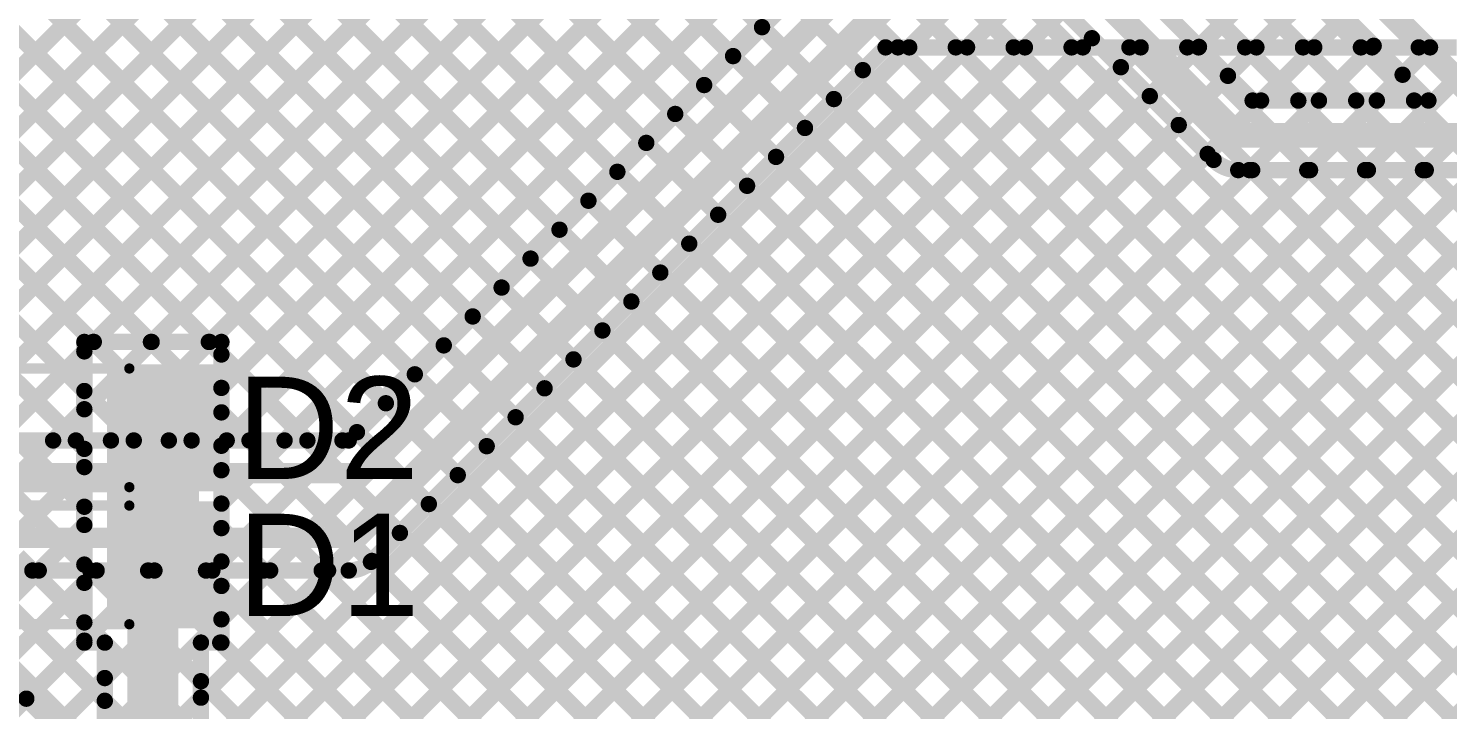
# Model space of a CAD drawing. Header units: millimetres. Extents: x -0.32 to 3.69, y -0.11 to 2.37.
# Drawn here: x 0.181 to 0.874, y 1.026 to 1.359 of the extents above; entities that cross this region are included whole.
import ezdxf

# ---------------------------------------------------------------- set-up
doc = ezdxf.new("R2010")
doc.units = ezdxf.units.MM
doc.header["$MEASUREMENT"] = 0
for name, color, linetype in [('BottomLayer', 5, 'Continuous'), ('TopLayer', 1, 'Continuous'), ('TopOverlay', 2, 'Continuous'), ('TopPaste', 8, 'Continuous'), ('TopSolder', 216, 'Continuous')]:
    doc.layers.add(name, color=color, linetype=linetype)
doc.styles.add('Arial', font='', dxfattribs={"height": 0.2})
doc.styles.get('Arial').set_extended_font_data('Arial')

# ---------------------------------------------------------------- blocks, each defined once
blk = doc.blocks.new('SOD_323_51')
at = {"layer": 'TopLayer'}
for points in [[(-0.02953, -0.01772), (-0.06102, -0.01772), (-0.06102, 0.01772), (-0.02953, 0.01772)], [(0.06102, -0.01772), (0.02953, -0.01772), (0.02953, 0.01772), (0.06102, 0.01772)]]:
    blk.add_hatch(color=1, dxfattribs=at).paths.add_polyline_path(points)
at = {"layer": 'TopOverlay'}
for points in [[(-0.079, 0.019), (-0.036, 0.019), (-0.036, 0.031), (-0.079, 0.031)], [(-0.079, -0.02), (-0.062, -0.02), (-0.062, 0.02), (-0.079, 0.02)], [(-0.079, -0.031), (-0.036, -0.031), (-0.036, -0.019), (-0.079, -0.019)]]:
    blk.add_hatch(color=2, dxfattribs=at).paths.add_polyline_path(points)
at = {"layer": 'TopPaste'}
for points in [[(-0.02953, -0.01772), (-0.06102, -0.01772), (-0.06102, 0.01772), (-0.02953, 0.01772)], [(0.06102, -0.01772), (0.02953, -0.01772), (0.02953, 0.01772), (0.06102, 0.01772)]]:
    blk.add_hatch(color=8, dxfattribs=at).paths.add_polyline_path(points)
at = {"layer": 'TopSolder'}
for points in [[(-0.02736, -0.01988), (-0.06319, -0.01988), (-0.06319, 0.01988), (-0.02736, 0.01988)], [(0.06319, -0.01988), (0.02736, -0.01988), (0.02736, 0.01988), (0.06319, 0.01988)]]:
    blk.add_hatch(color=216, dxfattribs=at).paths.add_polyline_path(points)
at = {"layer": 'TopOverlay', "const_width": 0.005}
for points in [[(0.037, 0.029), (-0.036, 0.029)], [(0.037, 0.029), (0.037, 0.022)], [(0.037, -0.022), (0.037, -0.029)], [(0.037, -0.029), (-0.036, -0.029)]]:
    blk.add_lwpolyline(points, dxfattribs=at)
at = {"layer": 'TopOverlay', "const_width": 0.0025}
for points in [[(-0.03725, 0.029, 1), (-0.03475, 0.029, 1)], [(0.03575, 0.029, 1), (0.03825, 0.029, 1)], [(0.03575, 0.029, 1), (0.03825, 0.029, 1)], [(0.03575, 0.022, 1), (0.03825, 0.022, 1)], [(0.03575, -0.022, 1), (0.03825, -0.022, 1)], [(-0.03725, -0.029, 1), (-0.03475, -0.029, 1)], [(0.03575, -0.029, 1), (0.03825, -0.029, 1)], [(0.03575, -0.029, 1), (0.03825, -0.029, 1)]]:
    blk.add_lwpolyline(points, format="xyb", close=True, dxfattribs=at)
blk = doc.blocks.new('SOD_323_52')
at = {"layer": 'TopLayer'}
for points in [[(-0.02953, -0.01772), (-0.06102, -0.01772), (-0.06102, 0.01772), (-0.02953, 0.01772)], [(0.06102, -0.01772), (0.02953, -0.01772), (0.02953, 0.01772), (0.06102, 0.01772)]]:
    blk.add_hatch(color=1, dxfattribs=at).paths.add_polyline_path(points)
at = {"layer": 'TopOverlay'}
for points in [[(-0.079, 0.019), (-0.036, 0.019), (-0.036, 0.031), (-0.079, 0.031)], [(-0.079, -0.02), (-0.062, -0.02), (-0.062, 0.02), (-0.079, 0.02)], [(-0.079, -0.031), (-0.036, -0.031), (-0.036, -0.019), (-0.079, -0.019)]]:
    blk.add_hatch(color=2, dxfattribs=at).paths.add_polyline_path(points)
at = {"layer": 'TopPaste'}
for points in [[(-0.02953, -0.01772), (-0.06102, -0.01772), (-0.06102, 0.01772), (-0.02953, 0.01772)], [(0.06102, -0.01772), (0.02953, -0.01772), (0.02953, 0.01772), (0.06102, 0.01772)]]:
    blk.add_hatch(color=8, dxfattribs=at).paths.add_polyline_path(points)
at = {"layer": 'TopSolder'}
for points in [[(-0.02736, -0.01988), (-0.06319, -0.01988), (-0.06319, 0.01988), (-0.02736, 0.01988)], [(0.06319, -0.01988), (0.02736, -0.01988), (0.02736, 0.01988), (0.06319, 0.01988)]]:
    blk.add_hatch(color=216, dxfattribs=at).paths.add_polyline_path(points)
at = {"layer": 'TopOverlay', "const_width": 0.005}
for points in [[(0.037, 0.029), (-0.036, 0.029)], [(0.037, 0.029), (0.037, 0.022)], [(0.037, -0.022), (0.037, -0.029)], [(0.037, -0.029), (-0.036, -0.029)]]:
    blk.add_lwpolyline(points, dxfattribs=at)
at = {"layer": 'TopOverlay', "const_width": 0.0025}
for points in [[(-0.03725, 0.029, 1), (-0.03475, 0.029, 1)], [(0.03575, 0.029, 1), (0.03825, 0.029, 1)], [(0.03575, 0.029, 1), (0.03825, 0.029, 1)], [(0.03575, 0.022, 1), (0.03825, 0.022, 1)], [(0.03575, -0.022, 1), (0.03825, -0.022, 1)], [(-0.03725, -0.029, 1), (-0.03475, -0.029, 1)], [(0.03575, -0.029, 1), (0.03825, -0.029, 1)], [(0.03575, -0.029, 1), (0.03825, -0.029, 1)]]:
    blk.add_lwpolyline(points, format="xyb", close=True, dxfattribs=at)

msp = doc.modelspace()

# ---------------------------------------------------------------- hatches: boundary and pattern name
at = {"layer": 'TopLayer'}
msp.add_hatch(color=1, dxfattribs=at).paths.add_polyline_path([(0.219, 1.07), (0.264, 1.07), (0.264, 1.195), (0.219, 1.195)])

# ---------------------------------------------------------------- linework, layer by layer
at = {"layer": 'BottomLayer'}
for points, const_width in [([(0.05067, 1.84844), (0.53924, 1.35987)], 0.008), ([(0.03653, 1.8343), (0.5251, 1.34573)], 0.008), ([(0.02239, 1.82015), (0.51096, 1.33158)], 0.008), ([(0.00825, 1.80601), (0.49682, 1.31744)], 0.008), ([(-0.0035, 1.78947), (0.48267, 1.3033)], 0.008), ([(-0.0035, 1.76119), (0.46853, 1.28916)], 0.008), ([(-0.0035, 1.7329), (0.45439, 1.27502)], 0.008), ([(-0.0035, 1.70462), (0.44025, 1.26087)], 0.008), ([(-0.0035, 1.67634), (0.4261, 1.24673)], 0.008), ([(-0.0035, 1.64805), (0.41196, 1.23259)], 0.008), ([(0.1315, 0.53091), (1.24568, 1.64509)], 0.008), ([(0.42, 0.62142), (1.44167, 1.64309)], 0.008), ([(0.14762, 0.51875), (1.25982, 1.63095)], 0.008), ([(0.42, 0.59314), (1.45581, 1.62895)], 0.008), ([(-0.0035, 1.15959), (0.45841, 1.6215)], 0.008), ([(-0.0035, 1.1313), (0.4867, 1.6215)], 0.008), ([(-0.0035, 1.61977), (0.39782, 1.21845)], 0.008), ([(0.00086, 1.10738), (0.51498, 1.6215)], 0.008), ([(0.015, 1.09323), (0.54327, 1.6215)], 0.008), ([(0.11001, 0.5377), (1.1938, 1.6215)], 0.008), ([(0.11313, 1.16308), (0.57155, 1.6215)], 0.008), ([(0.13617, 1.15783), (0.59983, 1.6215)], 0.008), ([(0.16445, 1.15783), (0.62812, 1.6215)], 0.008), ([(0.19274, 1.15783), (0.6564, 1.6215)], 0.008), ([(0.22102, 1.15783), (0.68469, 1.6215)], 0.008), ([(0.24931, 1.15783), (0.71297, 1.6215)], 0.008), ([(0.27759, 1.15783), (0.74126, 1.6215)], 0.008), ([(0.30416, 0.647), (1.27866, 1.6215)], 0.008), ([(0.30587, 1.15783), (0.76954, 1.6215)], 0.008), ([(0.33244, 0.647), (1.30694, 1.6215)], 0.008), ([(0.33416, 1.15783), (0.79782, 1.6215)], 0.008), ([(0.36073, 0.647), (1.33523, 1.6215)], 0.008), ([(0.38901, 0.647), (1.36351, 1.6215)], 0.008), ([(0.41729, 0.647), (1.39179, 1.6215)], 0.008), ([(0.42, 0.56485), (1.47665, 1.6215)], 0.008), ([(-0.0035, 1.59148), (0.38368, 1.20431)], 0.008), ([(-0.0035, 1.5632), (0.36954, 1.19016)], 0.008), ([(-0.0035, 1.53491), (0.35539, 1.17602)], 0.008), ([(-0.0035, 1.50663), (0.34125, 1.16188)], 0.008), ([(-0.0035, 1.47835), (0.31701, 1.15783)], 0.008), ([(-0.0035, 1.45006), (0.28873, 1.15783)], 0.008), ([(-0.0035, 1.42178), (0.26044, 1.15783)], 0.008), ([(0.33721, 1.15783), (0.59267, 1.4133)], 0.008), ([(0.34383, 1.14183), (0.604, 1.402)], 0.01), ([(-0.0035, 1.39349), (0.23216, 1.15783)], 0.008), ([(-0.0035, 1.36521), (0.20387, 1.15783)], 0.008), ([(0.33724, 1.11024), (0.593, 1.366)], 0.01), ([(-0.026, 0.54312), (0.78088, 1.35)], 0.008), ([(-0.026, 0.68454), (0.63946, 1.35)], 0.008), ([(-0.026, 0.65625), (0.66775, 1.35)], 0.008), ([(-0.026, 0.71282), (0.61118, 1.35)], 0.008), ([(-0.026, 0.59969), (0.72431, 1.35)], 0.008), ([(-0.026, 0.5714), (0.7526, 1.35)], 0.008), ([(-0.026, 0.62797), (0.69603, 1.35)], 0.008), ([(-0.026, 0.51483), (0.80917, 1.35)], 0.008), ([(-0.026, 0.45826), (0.86574, 1.35)], 0.008), ([(-0.026, 0.48655), (0.83745, 1.35)], 0.008), ([(0.34857, 1.09894), (0.59963, 1.35)], 0.008), ([(0.59963, 1.35), (0.87874, 1.35)], 0.008), ([(0.60568, 1.35), (1.2565, 0.69918)], 0.008), ([(0.63396, 1.35), (1.2565, 0.72746)], 0.008), ([(0.66225, 1.35), (1.2565, 0.75575)], 0.008), ([(0.69053, 1.35), (1.2565, 0.78403)], 0.008), ([(0.71882, 1.35), (1.2565, 0.81232)], 0.008), ([(0.7471, 1.35), (1.2565, 0.8406)], 0.008), ([(0.77538, 1.35), (1.2565, 0.86888)], 0.008), ([(0.80367, 1.35), (1.2565, 0.89717)], 0.008), ([(0.83195, 1.35), (1.2565, 0.92545)], 0.008), ([(0.86024, 1.35), (1.2655, 0.94474)], 0.008), ([(0.07714, 0.53312), (0.88823, 1.34422)], 0.008), ([(0.58851, 1.33888), (1.2565, 0.67089)], 0.008), ([(0.57437, 1.32474), (1.2565, 0.64261)], 0.008), ([(0.56023, 1.3106), (1.2565, 0.61433)], 0.008), ([(0.54608, 1.29646), (1.23493, 0.60761)], 0.008), ([(0.53194, 1.28232), (1.23155, 0.58271)], 0.008), ([(0.5178, 1.26817), (1.23155, 0.55442)], 0.008), ([(0.50366, 1.25403), (1.23155, 0.52614)], 0.008), ([(0.48952, 1.23989), (1.23155, 0.49785)], 0.008), ([(0.47537, 1.22575), (1.23155, 0.46957)], 0.008), ([(0.46123, 1.2116), (1.23155, 0.44128)], 0.008), ([(0.44709, 1.19746), (1.23155, 0.413)], 0.008), ([(0.43295, 1.18332), (1.23155, 0.38472)], 0.008), ([(0.41881, 1.16918), (1.23155, 0.35643)], 0.008), ([(0.12109, 1.15783), (0.33721, 1.15783)], 0.008), ([(0.40466, 1.15504), (1.5937, -0.034)], 0.008), ([(0.10483, 1.14183), (0.34383, 1.14183)], 0.01), ([(0.39052, 1.14089), (1.56541, -0.034)], 0.008), ([(0.37638, 1.12675), (0.9548, 0.54833)], 0.008), ([(0.10483, 1.11024), (0.33724, 1.11024)], 0.01), ([(0.36224, 1.11261), (0.92652, 0.54833)], 0.008), ([(-0.026, 0.74111), (0.32714, 1.09424)], 0.008), ([(-0.026, 0.76939), (0.29885, 1.09424)], 0.008), ([(-0.026, 0.79768), (0.27057, 1.09424)], 0.008), ([(0.12109, 1.09424), (0.33724, 1.09424)], 0.008), ([(0.12604, 1.09424), (0.67196, 0.54833)], 0.008), ([(0.14497, 1.0535), (0.18571, 1.09424)], 0.008), ([(0.15433, 1.09424), (0.70024, 0.54833)], 0.008), ([(0.16547, 1.04572), (0.214, 1.09424)], 0.008), ([(0.17013, 1.02209), (0.24228, 1.09424)], 0.008), ([(0.18261, 1.09424), (0.72853, 0.54833)], 0.008), ([(0.2109, 1.09424), (0.75681, 0.54833)], 0.008), ([(0.23918, 1.09424), (0.78509, 0.54833)], 0.008), ([(0.26746, 1.09424), (0.81338, 0.54833)], 0.008), ([(0.29575, 1.09424), (0.84166, 0.54833)], 0.008), ([(0.32403, 1.09424), (0.86995, 0.54833)], 0.008), ([(0.34808, 1.09848), (0.89823, 0.54833)], 0.008)]:
    msp.add_lwpolyline(points, dxfattribs=dict(at, const_width=const_width))
for points, const_width in [([(0.53724, 1.35987, 1), (0.54124, 1.35987, 1)], 0.004), ([(0.59763, 1.35, 1), (0.60163, 1.35, 1)], 0.004), ([(0.59763, 1.35, 1), (0.60163, 1.35, 1)], 0.004), ([(0.60368, 1.35, 1), (0.60768, 1.35, 1)], 0.004), ([(0.60918, 1.35, 1), (0.61318, 1.35, 1)], 0.004), ([(0.63196, 1.35, 1), (0.63596, 1.35, 1)], 0.004), ([(0.63746, 1.35, 1), (0.64146, 1.35, 1)], 0.004), ([(0.66025, 1.35, 1), (0.66425, 1.35, 1)], 0.004), ([(0.66575, 1.35, 1), (0.66975, 1.35, 1)], 0.004), ([(0.68853, 1.35, 1), (0.69253, 1.35, 1)], 0.004), ([(0.69403, 1.35, 1), (0.69803, 1.35, 1)], 0.004), ([(0.71682, 1.35, 1), (0.72082, 1.35, 1)], 0.004), ([(0.72231, 1.35, 1), (0.72631, 1.35, 1)], 0.004), ([(0.7451, 1.35, 1), (0.7491, 1.35, 1)], 0.004), ([(0.7506, 1.35, 1), (0.7546, 1.35, 1)], 0.004), ([(0.77338, 1.35, 1), (0.77738, 1.35, 1)], 0.004), ([(0.77888, 1.35, 1), (0.78288, 1.35, 1)], 0.004), ([(0.80167, 1.35, 1), (0.80567, 1.35, 1)], 0.004), ([(0.80717, 1.35, 1), (0.81117, 1.35, 1)], 0.004), ([(0.82995, 1.35, 1), (0.83395, 1.35, 1)], 0.004), ([(0.83545, 1.35, 1), (0.83945, 1.35, 1)], 0.004), ([(0.85824, 1.35, 1), (0.86224, 1.35, 1)], 0.004), ([(0.86374, 1.35, 1), (0.86774, 1.35, 1)], 0.004), ([(0.5231, 1.34573, 1), (0.5271, 1.34573, 1)], 0.004), ([(0.58651, 1.33888, 1), (0.59051, 1.33888, 1)], 0.004), ([(0.50896, 1.33158, 1), (0.51296, 1.33158, 1)], 0.004), ([(0.57237, 1.32474, 1), (0.57637, 1.32474, 1)], 0.004), ([(0.49482, 1.31744, 1), (0.49882, 1.31744, 1)], 0.004), ([(0.55823, 1.3106, 1), (0.56223, 1.3106, 1)], 0.004), ([(0.48067, 1.3033, 1), (0.48467, 1.3033, 1)], 0.004), ([(0.54408, 1.29646, 1), (0.54808, 1.29646, 1)], 0.004), ([(0.46653, 1.28916, 1), (0.47053, 1.28916, 1)], 0.004), ([(0.52994, 1.28232, 1), (0.53394, 1.28232, 1)], 0.004), ([(0.45239, 1.27502, 1), (0.45639, 1.27502, 1)], 0.004), ([(0.5158, 1.26817, 1), (0.5198, 1.26817, 1)], 0.004), ([(0.43825, 1.26087, 1), (0.44225, 1.26087, 1)], 0.004), ([(0.50166, 1.25403, 1), (0.50566, 1.25403, 1)], 0.004), ([(0.4241, 1.24673, 1), (0.4281, 1.24673, 1)], 0.004), ([(0.48752, 1.23989, 1), (0.49152, 1.23989, 1)], 0.004), ([(0.40996, 1.23259, 1), (0.41396, 1.23259, 1)], 0.004), ([(0.47337, 1.22575, 1), (0.47737, 1.22575, 1)], 0.004), ([(0.39582, 1.21845, 1), (0.39982, 1.21845, 1)], 0.004), ([(0.45923, 1.2116, 1), (0.46323, 1.2116, 1)], 0.004), ([(0.38168, 1.20431, 1), (0.38568, 1.20431, 1)], 0.004), ([(0.44509, 1.19746, 1), (0.44909, 1.19746, 1)], 0.004), ([(0.36754, 1.19016, 1), (0.37154, 1.19016, 1)], 0.004), ([(0.43095, 1.18332, 1), (0.43495, 1.18332, 1)], 0.004), ([(0.35339, 1.17602, 1), (0.35739, 1.17602, 1)], 0.004), ([(0.41681, 1.16918, 1), (0.42081, 1.16918, 1)], 0.004), ([(0.33925, 1.16188, 1), (0.34325, 1.16188, 1)], 0.004), ([(0.19074, 1.15783, 1), (0.19474, 1.15783, 1)], 0.004), ([(0.20187, 1.15783, 1), (0.20587, 1.15783, 1)], 0.004), ([(0.21902, 1.15783, 1), (0.22302, 1.15783, 1)], 0.004), ([(0.23016, 1.15783, 1), (0.23416, 1.15783, 1)], 0.004), ([(0.24731, 1.15783, 1), (0.25131, 1.15783, 1)], 0.004), ([(0.25844, 1.15783, 1), (0.26244, 1.15783, 1)], 0.004), ([(0.27559, 1.15783, 1), (0.27959, 1.15783, 1)], 0.004), ([(0.28673, 1.15783, 1), (0.29073, 1.15783, 1)], 0.004), ([(0.30387, 1.15783, 1), (0.30787, 1.15783, 1)], 0.004), ([(0.31501, 1.15783, 1), (0.31901, 1.15783, 1)], 0.004), ([(0.33216, 1.15783, 1), (0.33616, 1.15783, 1)], 0.004), ([(0.33521, 1.15783, 1), (0.33921, 1.15783, 1)], 0.004), ([(0.33521, 1.15783, 1), (0.33921, 1.15783, 1)], 0.004), ([(0.40266, 1.15504, 1), (0.40666, 1.15504, 1)], 0.004), ([(0.34133, 1.14183, 1), (0.34633, 1.14183, 1)], 0.005), ([(0.34133, 1.14183, 1), (0.34633, 1.14183, 1)], 0.005), ([(0.38852, 1.14089, 1), (0.39252, 1.14089, 1)], 0.004), ([(0.37438, 1.12675, 1), (0.37838, 1.12675, 1)], 0.004), ([(0.33474, 1.11024, 1), (0.33974, 1.11024, 1)], 0.005), ([(0.33474, 1.11024, 1), (0.33974, 1.11024, 1)], 0.005), ([(0.36024, 1.11261, 1), (0.36424, 1.11261, 1)], 0.004), ([(0.18061, 1.09424, 1), (0.18461, 1.09424, 1)], 0.004), ([(0.18371, 1.09424, 1), (0.18771, 1.09424, 1)], 0.004), ([(0.2089, 1.09424, 1), (0.2129, 1.09424, 1)], 0.004), ([(0.212, 1.09424, 1), (0.216, 1.09424, 1)], 0.004), ([(0.23718, 1.09424, 1), (0.24118, 1.09424, 1)], 0.004), ([(0.24028, 1.09424, 1), (0.24428, 1.09424, 1)], 0.004), ([(0.26546, 1.09424, 1), (0.26946, 1.09424, 1)], 0.004), ([(0.26857, 1.09424, 1), (0.27257, 1.09424, 1)], 0.004), ([(0.29375, 1.09424, 1), (0.29775, 1.09424, 1)], 0.004), ([(0.29685, 1.09424, 1), (0.30085, 1.09424, 1)], 0.004), ([(0.32203, 1.09424, 1), (0.32603, 1.09424, 1)], 0.004), ([(0.32514, 1.09424, 1), (0.32914, 1.09424, 1)], 0.004), ([(0.33524, 1.09424, 1), (0.33924, 1.09424, 1)], 0.004), ([(0.33524, 1.09424, 1), (0.33924, 1.09424, 1)], 0.004), ([(0.33524, 1.09424, 1), (0.33924, 1.09424, 1)], 0.004), ([(0.34608, 1.09848, 1), (0.35008, 1.09848, 1)], 0.004), ([(0.34656, 1.09893, 1), (0.35056, 1.09893, 1)], 0.004), ([(0.34657, 1.09894, 1), (0.35057, 1.09894, 1)], 0.004), ([(0.34657, 1.09894, 1), (0.35057, 1.09894, 1)], 0.004)]:
    msp.add_lwpolyline(points, format="xyb", close=True, dxfattribs=dict(at, const_width=const_width))
at = {"layer": 'BottomLayer', "const_width": 0.008}
for points in [[(0.34857, 1.09894, -0.199231), (0.33724, 1.09424)], [(0.34856, 1.09893, -0.198912), (0.33724, 1.09424)]]:
    msp.add_lwpolyline(points, format="xyb", dxfattribs=at)
at = {"layer": 'TopLayer'}
for points, const_width in [([(0.10543, 1.9351), (1.6622, 0.37833)], 0.008), ([(0.09129, 1.92096), (1.6622, 0.35005)], 0.008), ([(0.07715, 1.90681), (1.6622, 0.32177)], 0.008), ([(0.106, 1.26909), (0.74441, 1.9075)], 0.008), ([(0.106, 1.2408), (0.7727, 1.9075)], 0.008), ([(0.06301, 1.89267), (1.22082, 0.73486)], 0.008), ([(0.04886, 1.87853), (1.18989, 0.7375)], 0.008), ([(0.03472, 1.86439), (1.16161, 0.7375)], 0.008), ([(0.02058, 1.85025), (1.13333, 0.7375)], 0.008), ([(0.0175, 1.82504), (1.10504, 0.7375)], 0.008), ([(0.0175, 1.79676), (1.07676, 0.7375)], 0.008), ([(0.0175, 1.76847), (1.04847, 0.7375)], 0.008), ([(0.0175, 1.74019), (1.02019, 0.7375)], 0.008), ([(0.0175, 1.7119), (0.9919, 0.7375)], 0.008), ([(0.0175, 1.68362), (0.96362, 0.7375)], 0.008), ([(0.106, 1.21252), (0.57744, 1.68396)], 0.008), ([(0.11577, 1.194), (0.583, 1.66123)], 0.008), ([(0.0175, 1.65534), (0.93534, 0.7375)], 0.008), ([(0.0175, 1.62705), (0.90705, 0.7375)], 0.008), ([(0.14405, 1.194), (0.583, 1.63295)], 0.008), ([(0.0175, 1.59877), (0.87877, 0.7375)], 0.008), ([(0.17233, 1.194), (0.583, 1.60467)], 0.008), ([(0.21262, 1.206), (0.583, 1.57638)], 0.008), ([(0.0175, 1.57048), (0.85048, 0.7375)], 0.008), ([(0.617, 1.56495), (0.85795, 1.324)], 0.008), ([(0.2409, 1.206), (0.583, 1.5481)], 0.008), ([(0.0175, 1.5422), (0.8222, 0.7375)], 0.008), ([(0.617, 1.53667), (0.82967, 1.324)], 0.008), ([(0.26919, 1.206), (0.583, 1.51981)], 0.008), ([(0.0175, 1.51391), (0.79391, 0.7375)], 0.008), ([(0.617, 1.50838), (0.80138, 1.324)], 0.008), ([(0.275, 1.18353), (0.583, 1.49153)], 0.008), ([(0.0175, 1.48563), (0.76563, 0.7375)], 0.008), ([(0.6, 1.479), (0.772, 1.307)], 0.012), ([(0.617, 1.48604), (0.77904, 1.324)], 0.008), ([(0.275, 1.15524), (0.58737, 1.46762)], 0.008), ([(0.588, 1.46696), (0.75996, 1.295)], 0.008), ([(0.0175, 1.45735), (0.26885, 1.206)], 0.008), ([(0.275, 1.12696), (0.6015, 1.45346)], 0.008), ([(0.275, 1.09868), (0.61564, 1.43932)], 0.008), ([(0.0175, 1.42906), (0.24056, 1.206)], 0.008), ([(0.275, 1.07039), (0.62978, 1.42518)], 0.008), ([(0.795, 1.418), (0.887, 1.326)], 0.012), ([(0.265, 1.03211), (0.64393, 1.41103)], 0.008), ([(0.783, 1.40596), (0.86496, 1.324)], 0.008), ([(0.265, 1.00382), (0.65807, 1.39689)], 0.008), ([(0.75282, 1.35022), (0.79578, 1.39318)], 0.008), ([(0.265, 0.97554), (0.67221, 1.38275)], 0.008), ([(0.76696, 1.33608), (0.80992, 1.37904)], 0.008), ([(0.265, 0.94725), (0.68635, 1.36861)], 0.008), ([(0.78317, 1.324), (0.82406, 1.3649)], 0.008), ([(0.265, 0.91897), (0.70049, 1.35446)], 0.008), ([(0.81145, 1.324), (0.8382, 1.35075)], 0.008), ([(0.265, 0.89069), (0.71464, 1.34032)], 0.008), ([(0.83974, 1.324), (0.85235, 1.33661)], 0.008), ([(0.27842, 0.87582), (0.72878, 1.32618)], 0.008), ([(0.77904, 1.324), (0.86496, 1.324)], 0.008), ([(0.106, 1.31228), (0.21228, 1.206)], 0.008), ([(0.29256, 0.86168), (0.74292, 1.31204)], 0.008), ([(0.772, 1.307), (1.31826, 1.307)], 0.012), ([(0.3067, 0.84753), (0.75706, 1.2979)], 0.008), ([(0.32084, 0.83339), (0.77745, 1.29)], 0.008), ([(0.33498, 0.81925), (0.80574, 1.29)], 0.008), ([(0.34913, 0.80511), (0.83402, 1.29)], 0.008), ([(0.36327, 0.79096), (0.8623, 1.29)], 0.008), ([(0.37741, 0.77682), (0.89059, 1.29)], 0.008), ([(0.39155, 0.76268), (0.91887, 1.29)], 0.008), ([(0.4057, 0.74854), (0.94716, 1.29)], 0.008), ([(0.42294, 0.7375), (0.97544, 1.29)], 0.008), ([(0.45123, 0.7375), (1.00373, 1.29)], 0.008), ([(0.47951, 0.7375), (1.03201, 1.29)], 0.008), ([(0.50779, 0.7375), (1.06029, 1.29)], 0.008), ([(0.53608, 0.7375), (1.08858, 1.29)], 0.008), ([(0.56436, 0.7375), (1.11686, 1.29)], 0.008), ([(0.59265, 0.7375), (1.14515, 1.29)], 0.008), ([(0.772, 1.29), (1.31122, 1.29)], 0.008), ([(0.77882, 1.29), (1.68837, 0.38045)], 0.008), ([(0.8071, 1.29), (1.7161, 0.381)], 0.008), ([(0.83538, 1.29), (1.5075, 0.61788)], 0.008), ([(0.86367, 1.29), (1.5075, 0.64617)], 0.008), ([(0.106, 1.28399), (0.208, 1.18199)], 0.008), ([(0.208, 1.206), (0.275, 1.206)], 0.008), ([(0.208, 1.20138), (0.21262, 1.206)], 0.008), ([(0.208, 1.059), (0.208, 1.206)], 0.008), ([(0.26885, 1.206), (0.275, 1.19985)], 0.008), ([(0.275, 1.059), (0.275, 1.206)], 0.008), ([(0.17547, 1.16885), (0.208, 1.20138)], 0.008), ([(0.275, 1.19985), (0.73735, 0.7375)], 0.008), ([(0.17547, 1.18624), (0.208, 1.15371)], 0.008), ([(0.17547, 1.14057), (0.208, 1.1731)], 0.008), ([(0.275, 1.17156), (0.70906, 0.7375)], 0.008), ([(0.17547, 1.15795), (0.208, 1.12542)], 0.008), ([(0.17547, 1.11229), (0.208, 1.14481)], 0.008), ([(0.275, 1.14328), (0.68078, 0.7375)], 0.008), ([(0.16986, 1.13528), (0.208, 1.09714)], 0.008), ([(0.17547, 1.084), (0.208, 1.11653)], 0.008), ([(0.275, 1.11499), (0.65249, 0.7375)], 0.008), ([(0.17547, 1.10138), (0.208, 1.06886)], 0.008), ([(0.23928, 1.097), (0.2415, 1.09478)], 0.025), ([(0.2415, 0.8795), (0.2415, 1.09478)], 0.025), ([(0.17222, 1.05247), (0.208, 1.08824)], 0.008), ([(0.275, 1.08671), (0.62421, 0.7375)], 0.008), ([(0.17547, 1.0731), (0.218, 1.03057)], 0.008), ([(0.17964, 1.0316), (0.208, 1.05996)], 0.008), ([(0.208, 1.059), (0.218, 1.059)], 0.008), ([(0.218, 0.98782), (0.218, 1.059)], 0.008), ([(0.265, 1.059), (0.275, 1.059)], 0.008), ([(0.265, 0.88923), (0.265, 1.059)], 0.008), ([(0.27442, 1.059), (0.59592, 0.7375)], 0.008), ([(0.17222, 1.04806), (0.218, 1.00229)], 0.008), ([(0.17222, 1.03901), (0.2116, 0.99963)], 0.008), ([(0.19378, 1.01745), (0.218, 1.04168)], 0.008), ([(0.265, 1.04014), (0.56764, 0.7375)], 0.008)]:
    msp.add_lwpolyline(points, dxfattribs=dict(at, const_width=const_width))
for points, const_width in [([(0.69849, 1.35446, 1), (0.70249, 1.35446, 1)], 0.004), ([(0.75082, 1.35022, 1), (0.75482, 1.35022, 1)], 0.004), ([(0.8362, 1.35075, 1), (0.8402, 1.35075, 1)], 0.004), ([(0.71264, 1.34032, 1), (0.71664, 1.34032, 1)], 0.004), ([(0.76496, 1.33608, 1), (0.76896, 1.33608, 1)], 0.004), ([(0.85035, 1.33661, 1), (0.85435, 1.33661, 1)], 0.004), ([(0.72678, 1.32618, 1), (0.73078, 1.32618, 1)], 0.004), ([(0.77704, 1.324, 1), (0.78104, 1.324, 1)], 0.004), ([(0.77704, 1.324, 1), (0.78104, 1.324, 1)], 0.004), ([(0.78117, 1.324, 1), (0.78517, 1.324, 1)], 0.004), ([(0.79938, 1.324, 1), (0.80338, 1.324, 1)], 0.004), ([(0.80945, 1.324, 1), (0.81345, 1.324, 1)], 0.004), ([(0.82767, 1.324, 1), (0.83167, 1.324, 1)], 0.004), ([(0.83774, 1.324, 1), (0.84174, 1.324, 1)], 0.004), ([(0.85595, 1.324, 1), (0.85995, 1.324, 1)], 0.004), ([(0.86296, 1.324, 1), (0.86696, 1.324, 1)], 0.004), ([(0.86296, 1.324, 1), (0.86696, 1.324, 1)], 0.004), ([(0.74092, 1.31204, 1), (0.74492, 1.31204, 1)], 0.004), ([(0.769, 1.307, 1), (0.775, 1.307, 1)], 0.006), ([(0.769, 1.307, 1), (0.775, 1.307, 1)], 0.006), ([(0.75506, 1.2979, 1), (0.75906, 1.2979, 1)], 0.004), ([(0.75796, 1.295, 1), (0.76196, 1.295, 1)], 0.004), ([(0.75796, 1.295, 1), (0.76196, 1.295, 1)], 0.004), ([(0.75798, 1.29498, 1), (0.76198, 1.29498, 1)], 0.004), ([(0.77, 1.29, 1), (0.774, 1.29, 1)], 0.004), ([(0.77, 1.29, 1), (0.774, 1.29, 1)], 0.004), ([(0.77, 1.29, 1), (0.774, 1.29, 1)], 0.004), ([(0.77545, 1.29, 1), (0.77945, 1.29, 1)], 0.004), ([(0.77682, 1.29, 1), (0.78082, 1.29, 1)], 0.004), ([(0.80374, 1.29, 1), (0.80774, 1.29, 1)], 0.004), ([(0.8051, 1.29, 1), (0.8091, 1.29, 1)], 0.004), ([(0.83202, 1.29, 1), (0.83602, 1.29, 1)], 0.004), ([(0.83338, 1.29, 1), (0.83738, 1.29, 1)], 0.004), ([(0.8603, 1.29, 1), (0.8643, 1.29, 1)], 0.004), ([(0.86167, 1.29, 1), (0.86567, 1.29, 1)], 0.004), ([(0.206, 1.206, 1), (0.21, 1.206, 1)], 0.004), ([(0.206, 1.206, 1), (0.21, 1.206, 1)], 0.004), ([(0.21028, 1.206, 1), (0.21428, 1.206, 1)], 0.004), ([(0.21062, 1.206, 1), (0.21462, 1.206, 1)], 0.004), ([(0.21062, 1.206, 1), (0.21462, 1.206, 1)], 0.004), ([(0.23856, 1.206, 1), (0.24256, 1.206, 1)], 0.004), ([(0.2389, 1.206, 1), (0.2429, 1.206, 1)], 0.004), ([(0.26685, 1.206, 1), (0.27085, 1.206, 1)], 0.004), ([(0.26685, 1.206, 1), (0.27085, 1.206, 1)], 0.004), ([(0.26719, 1.206, 1), (0.27119, 1.206, 1)], 0.004), ([(0.273, 1.206, 1), (0.277, 1.206, 1)], 0.004), ([(0.273, 1.206, 1), (0.277, 1.206, 1)], 0.004), ([(0.206, 1.20138, 1), (0.21, 1.20138, 1)], 0.004), ([(0.206, 1.20138, 1), (0.21, 1.20138, 1)], 0.004), ([(0.273, 1.19985, 1), (0.277, 1.19985, 1)], 0.004), ([(0.273, 1.19985, 1), (0.277, 1.19985, 1)], 0.004), ([(0.273, 1.18353, 1), (0.277, 1.18353, 1)], 0.004), ([(0.206, 1.18199, 1), (0.21, 1.18199, 1)], 0.004), ([(0.206, 1.1731, 1), (0.21, 1.1731, 1)], 0.004), ([(0.273, 1.17156, 1), (0.277, 1.17156, 1)], 0.004), ([(0.273, 1.15524, 1), (0.277, 1.15524, 1)], 0.004), ([(0.206, 1.15371, 1), (0.21, 1.15371, 1)], 0.004), ([(0.206, 1.14481, 1), (0.21, 1.14481, 1)], 0.004), ([(0.273, 1.14328, 1), (0.277, 1.14328, 1)], 0.004), ([(0.273, 1.12696, 1), (0.277, 1.12696, 1)], 0.004), ([(0.206, 1.12542, 1), (0.21, 1.12542, 1)], 0.004), ([(0.206, 1.11653, 1), (0.21, 1.11653, 1)], 0.004), ([(0.273, 1.11499, 1), (0.277, 1.11499, 1)], 0.004), ([(0.23303, 1.097, 1), (0.24553, 1.097, 1)], 0.0125), ([(0.23525, 1.09478, 1), (0.24775, 1.09478, 1)], 0.0125), ([(0.23525, 1.09478, 1), (0.24775, 1.09478, 1)], 0.0125), ([(0.206, 1.09714, 1), (0.21, 1.09714, 1)], 0.004), ([(0.273, 1.09868, 1), (0.277, 1.09868, 1)], 0.004), ([(0.206, 1.08824, 1), (0.21, 1.08824, 1)], 0.004), ([(0.273, 1.08671, 1), (0.277, 1.08671, 1)], 0.004), ([(0.206, 1.06886, 1), (0.21, 1.06886, 1)], 0.004), ([(0.273, 1.07039, 1), (0.277, 1.07039, 1)], 0.004), ([(0.206, 1.05996, 1), (0.21, 1.05996, 1)], 0.004), ([(0.206, 1.059, 1), (0.21, 1.059, 1)], 0.004), ([(0.206, 1.059, 1), (0.21, 1.059, 1)], 0.004), ([(0.216, 1.059, 1), (0.22, 1.059, 1)], 0.004), ([(0.216, 1.059, 1), (0.22, 1.059, 1)], 0.004), ([(0.263, 1.059, 1), (0.267, 1.059, 1)], 0.004), ([(0.263, 1.059, 1), (0.267, 1.059, 1)], 0.004), ([(0.27242, 1.059, 1), (0.27642, 1.059, 1)], 0.004), ([(0.273, 1.059, 1), (0.277, 1.059, 1)], 0.004), ([(0.273, 1.059, 1), (0.277, 1.059, 1)], 0.004), ([(0.216, 1.04168, 1), (0.22, 1.04168, 1)], 0.004), ([(0.263, 1.04014, 1), (0.267, 1.04014, 1)], 0.004), ([(0.17764, 1.0316, 1), (0.18164, 1.0316, 1)], 0.004), ([(0.216, 1.03057, 1), (0.22, 1.03057, 1)], 0.004), ([(0.263, 1.03211, 1), (0.267, 1.03211, 1)], 0.004)]:
    msp.add_lwpolyline(points, format="xyb", close=True, dxfattribs=dict(at, const_width=const_width))
at = {"layer": 'TopLayer', "const_width": 0.008}
for points in [[(0.772, 1.29, -0.199327), (0.75996, 1.295)], [(0.772, 1.29, -0.198912), (0.75998, 1.29498)]]:
    msp.add_lwpolyline(points, format="xyb", dxfattribs=at)

# ---------------------------------------------------------------- block references
at = {"rotation": 180}
for name, p in [('SOD_323_51', (0.194, 1.164)), ('SOD_323_52', (0.194, 1.097))]:
    msp.add_blockref(name, p, dxfattribs=at)

# ---------------------------------------------------------------- texts
at = {"layer": 'TopOverlay', "style": 'Arial'}
for s, p in [('D2', (0.28235, 1.13901)), ('D1', (0.28268, 1.07201))]:
    msp.add_text(s, height=0.05, dxfattribs=at).set_placement(p)

doc.saveas('drawing.dxf')
